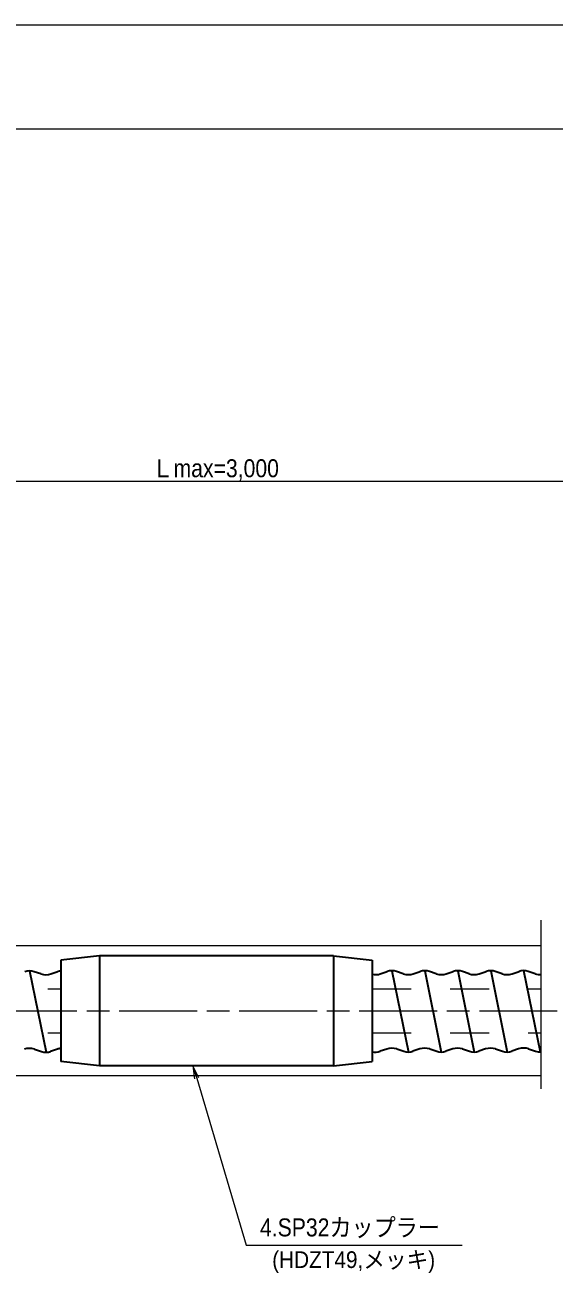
# Model space of a CAD drawing. Units: millimetres at full size, sheet at 1:2.5; details may follow other scales. Extents: x 2161 to 3841, y 1207 to 2409.
# Drawn here: x 2930.3 to 3134, y 1928.6 to 2409.5 of the extents above; entities that cross this region are included whole.
import ezdxf
from ezdxf.enums import TextEntityAlignment as Align

# ---------------------------------------------------------------- set-up
doc = ezdxf.new("R2010")
doc.units = ezdxf.units.MM
doc.header["$LTSCALE"] = 2.5
doc.linetypes.add('CHAIN', pattern=[18.5, 12, -1.5, 3.5, -1.5])
doc.linetypes.add('DASHED_SPACED', pattern=[12, 6, -6])
for name, color, linetype, lineweight in [('1 外形線', 7, 'Continuous', 35), ('2 細い実線', 3, 'Continuous', 20), ('3 隠れ線', 2, 'DASHED_SPACED', 13), ('4 中心線', 1, 'CHAIN', 15), ('6 寸法線', 4, 'Continuous', 13), ('7 枠・タイトル', 7, 'Continuous', 13), ('DEFPOINTS_8', 7, 'Continuous', 13)]:
    doc.layers.add(name, color=color, linetype=linetype, lineweight=lineweight)
doc.layers.add('9文字', color=7, linetype='Continuous')
doc.styles.add('ＭＳ Ｐゴシック', font='')
doc.styles.get('ＭＳ Ｐゴシック').set_extended_font_data('MS PGothic')

# ---------------------------------------------------------------- blocks, each defined once
blk = doc.blocks.new('open_arrow')
at = {"color": 0, "linetype": 'Continuous', "lineweight": -2}
blk.add_lwpolyline([(7.5, 1.25), (0, 0), (7.5, -1.25)], dxfattribs=at)

msp = doc.modelspace()

# ---------------------------------------------------------------- linework, layer by layer
at = {"layer": '1 外形線'}
for p, q in [((2959.016, 2050.802), (2944.016, 2049.102)), ((2944.016, 2049.102), (2944.016, 2010.102)), ((2944.016, 2049.102), (2944.016, 2010.102)), ((2994.016, 2050.802), (2959.016, 2050.802)), ((2959.016, 2050.802), (2959.016, 2008.402)), ((3014.016, 2050.802), (2994.016, 2050.802)), ((3049.016, 2050.802), (3014.016, 2050.802)), ((3049.016, 2050.802), (3049.016, 2008.402)), ((3049.016, 2050.802), (3064.016, 2049.102)), ((3064.016, 2049.102), (3064.016, 2010.102)), ((2932.019, 2044.99), (2938.369, 2013.65)), ((2936.406, 2043.809), (2933.787, 2044.698)), ((2940.243, 2043.802), (2942.936, 2044.705)), ((3067.105, 2043.869), (3069.799, 2044.772)), ((3071.567, 2045.064), (3077.917, 2013.724)), ((3075.955, 2043.883), (3073.336, 2044.772)), ((3079.792, 2043.875), (3082.485, 2044.779)), ((3084.254, 2045.071), (3090.604, 2013.731)), ((3088.641, 2043.889), (3086.022, 2044.779)), ((3092.478, 2043.882), (3095.171, 2044.785)), ((3096.94, 2045.077), (3103.29, 2013.737)), ((3101.327, 2043.896), (3098.709, 2044.785)), ((3105.164, 2043.889), (3107.858, 2044.792)), ((3109.626, 2045.084), (3115.976, 2013.744)), ((3114.013, 2043.903), (3111.395, 2044.792)), ((3117.85, 2043.896), (3120.544, 2044.799)), ((3122.313, 2045.091), (3128.662, 2013.751)), ((3126.7, 2043.91), (3124.081, 2044.799)), ((3069.618, 2014.899), (3067, 2014.009)), ((3073.455, 2014.919), (3076.149, 2014.016)), ((3082.305, 2014.905), (3079.686, 2014.016)), ((3086.142, 2014.926), (3088.835, 2014.023)), ((3094.991, 2014.912), (3092.372, 2014.023)), ((3098.828, 2014.933), (3101.521, 2014.03)), ((3107.677, 2014.919), (3105.059, 2014.03)), ((3111.514, 2014.94), (3114.208, 2014.036)), ((3120.363, 2014.926), (3117.745, 2014.036)), ((3124.2, 2014.946), (3126.894, 2014.043)), ((2933.906, 2014.846), (2936.6, 2013.942)), ((2942.756, 2014.832), (2940.137, 2013.942)), ((2959.016, 2008.402), (2944.016, 2010.102)), ((3049.016, 2008.402), (3064.016, 2010.102)), ((2994.016, 2008.402), (2959.016, 2008.402)), ((3014.016, 2008.402), (2994.016, 2008.402)), ((3049.016, 2008.402), (3014.016, 2008.402))]:
    msp.add_line(p, q, dxfattribs=at)
for centre, radius, start, end in [((2932.019, 2039.49), 5.5, 71.24295, 108.75705), ((2938.335, 2049.49), 6, 251.24295, 288.53839), ((2944.705, 2039.497), 5.5, 97.19077, 108.75705), ((3065.198, 2049.557), 6, 258.64592, 288.53839), ((3071.567, 2039.564), 5.5, 71.24295, 108.75705), ((3077.884, 2049.564), 6, 251.24295, 288.53839), ((3084.254, 2039.571), 5.5, 71.24295, 108.75705), ((3090.57, 2049.571), 6, 251.24295, 288.53839), ((3096.94, 2039.577), 5.5, 71.24295, 108.75705), ((3103.256, 2049.577), 6, 251.24295, 288.53839), ((3109.626, 2039.584), 5.5, 71.24295, 108.75705), ((3115.943, 2049.584), 6, 251.24295, 288.53839), ((3122.313, 2039.591), 5.5, 71.24295, 108.75705), ((3128.629, 2049.591), 6, 251.24295, 273.7019), ((2931.999, 2009.144), 6, 71.46161, 108.75705), ((2944.685, 2009.15), 6, 96.39845, 108.75705), ((3071.548, 2009.217), 6, 71.46161, 108.75705), ((3084.234, 2009.224), 6, 71.46161, 108.75705), ((3096.92, 2009.231), 6, 71.46161, 108.75705), ((3109.606, 2009.237), 6, 71.46161, 108.75705), ((3122.293, 2009.244), 6, 71.46161, 108.75705), ((2938.369, 2019.15), 5.5, 251.24295, 288.75705), ((3065.231, 2019.217), 5.5, 257.23999, 288.75705), ((3077.917, 2019.224), 5.5, 251.24295, 288.75705), ((3090.604, 2019.231), 5.5, 251.24295, 288.75705), ((3103.29, 2019.237), 5.5, 251.24295, 288.75705), ((3115.976, 2019.244), 5.5, 251.24295, 288.75705), ((3128.663, 2019.251), 5.5, 251.24295, 273.68874)]:
    msp.add_arc(centre, radius, start, end, dxfattribs=at)
at = {"layer": '2 細い実線'}
for p, q in [((3129.016, 1999.602), (3129.016, 2064.602)), ((3129.016, 2054.602), (2879.016, 2054.602)), ((3129.016, 2004.602), (2879.016, 2004.602))]:
    msp.add_line(p, q, dxfattribs=at)
at = {"layer": '3 隠れ線'}
for p, q in [((2879.016, 2038.102), (2944.016, 2038.102)), ((3064.016, 2038.102), (3129.016, 2038.102)), ((2879.016, 2021.102), (2944.016, 2021.102)), ((3064.016, 2021.102), (3129.016, 2021.102))]:
    msp.add_line(p, q, dxfattribs=at)
at = {"layer": '4 中心線'}
msp.add_line((2504.016, 2029.602), (3545.483, 2029.602), dxfattribs=at)
at = {"layer": '6 寸法線'}
msp.add_line((2504.016, 2233.684), (3503.016, 2233.684), dxfattribs=at)
msp.add_lwpolyline([(2994.958, 2008.402), (2996.38, 2003.608), (3015.458, 1939.265), (3098.641, 1939.265)], dxfattribs=at)
at = {"layer": '7 枠・タイトル'}
msp.add_line((2200.89, 2369.457), (3800.89, 2369.457), dxfattribs=at)
at = {"layer": 'DEFPOINTS_8'}
msp.add_line((2160.89, 2409.457), (3840.89, 2409.457), dxfattribs=at)

# ---------------------------------------------------------------- block references
at = {"layer": '6 寸法線', "xscale": 0.667, "yscale": 0.667, "rotation": 286.5}
msp.add_blockref('open_arrow', (2994.958, 2008.402), dxfattribs=at)

# ---------------------------------------------------------------- texts
at = {"layer": '6 寸法線', "style": 'ＭＳ Ｐゴシック', "width": 0.9}
msp.add_text('Ｌmax=3,000', height=6.928, dxfattribs=at).set_placement((3003.516, 2238.662), align=Align.MIDDLE_CENTER)
at = {"layer": '9文字', "style": 'ＭＳ Ｐゴシック'}
for s, height, width, p in [('4.SP32カップラー', 6.928, 0.9, (3020.77, 1940.622)), ('(HDZT49,メッキ)', 6.433, 0.95, (3025.464, 1928.59))]:
    msp.add_text(s, height=height, dxfattribs=dict(at, width=width)).set_placement(p, align=Align.BOTTOM_LEFT)

doc.saveas('drawing.dxf')
